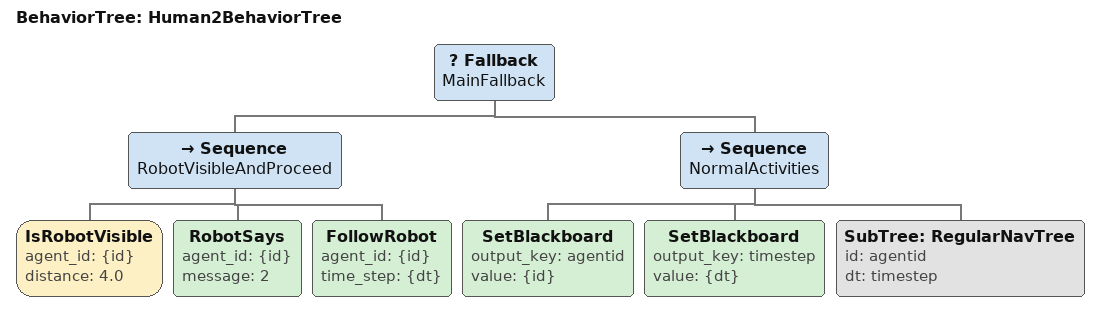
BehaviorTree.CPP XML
<root main_tree_to_execute='Human2BehaviorTree'>
    <include path='BTRegularNav.xml'/>
    <BehaviorTree ID='Human2BehaviorTree'>
        <Fallback name='MainFallback'>
            <Sequence name='RobotVisibleAndProceed'>
                <IsRobotVisible agent_id='{id}' distance='4.0'/>
                <RobotSays agent_id='{id}' message='2'/>
                <FollowRobot agent_id='{id}' time_step='{dt}'/>
            </Sequence>
            <Sequence name='NormalActivities'>
                <SetBlackboard output_key='agentid' value='{id}'/>
                <SetBlackboard output_key='timestep' value='{dt}'/>
                <SubTree ID='RegularNavTree' id='agentid' dt='timestep'/>
            </Sequence>
        </Fallback>
    </BehaviorTree>
</root>
